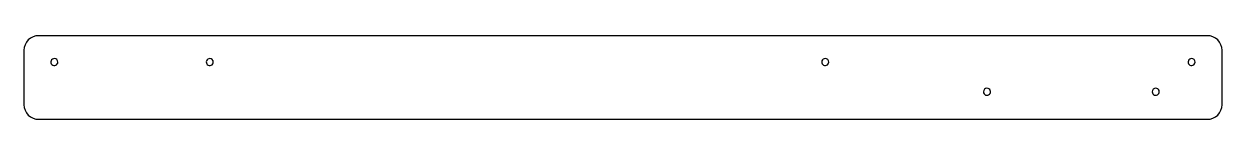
# Model space of a CAD drawing. Extents: x -12 to 312, y 286 to 309.
import ezdxf

# ---------------------------------------------------------------- set-up
doc = ezdxf.new("R2010")
doc.units = 0
doc.layers.add('Layer_1', color=7, linetype='CONTINUOUS')

msp = doc.modelspace()

# ---------------------------------------------------------------- linework, layer by layer
at = {"layer": 'Layer_1', "color": 3}
for p, q in [((308.30469, 309.232422), (-8.265625, 309.232422)), ((-12.234375, 305.263672), (-12.234375, 290.436006)), ((312.27344, 290.436006), (312.27344, 305.263672)), ((-3.999313, 303.00443), (-3.999313, 303.00443)), ((38.100216, 303.00443), (38.100216, 303.00443)), ((204.78891, 303.00443), (204.78891, 303.00443)), ((304.03662, 303.00443), (304.03662, 303.00443)), ((247.66005, 293.960243), (247.66005, 293.960243)), ((293.3751, 293.960243), (293.3751, 293.960243)), ((-8.265625, 286.467256), (308.30469, 286.467256)), ((-8.265625, 286.467256), (-8.265625, 286.467256))]:
    msp.add_line(p, q, dxfattribs=at)
for points in [[(-8.265625, 309.232422), (-9.318203, 309.232422), (-10.32767, 308.814287), (-11.071955, 308.070002)], [(311.11102, 308.070002), (310.366735, 308.814287), (309.357268, 309.232422), (308.30469, 309.232422)], [(-11.071955, 308.070002), (-11.81624, 307.325717), (-12.234375, 306.31625), (-12.234375, 305.263672)], [(312.27344, 305.263672), (312.27344, 306.31625), (311.855305, 307.325717), (311.11102, 308.070002)], [(-4.876998, 302.417979), (-5.02404, 302.062989), (-4.942762, 301.654377), (-4.671064, 301.382679)], [(-3.999313, 303.00443), (-4.383552, 303.00443), (-4.729956, 302.77297), (-4.876998, 302.417979)], [(-3.327561, 302.726181), (-3.505721, 302.904341), (-3.747357, 303.00443), (-3.999313, 303.00443)], [(-3.635764, 301.176744), (-3.280773, 301.323786), (-3.049313, 301.670191), (-3.049313, 302.05443)], [(-3.049313, 302.05443), (-3.049313, 302.306386), (-3.149402, 302.548022), (-3.327561, 302.726181)], [(37.22253, 302.417979), (37.075489, 302.062989), (37.156766, 301.654377), (37.428465, 301.382679)], [(38.100216, 303.00443), (37.715977, 303.00443), (37.369572, 302.77297), (37.22253, 302.417979)], [(38.771967, 302.726181), (38.593808, 302.904341), (38.352172, 303.00443), (38.100216, 303.00443)], [(38.463765, 301.176744), (38.818756, 301.323786), (39.050216, 301.670191), (39.050216, 302.05443)], [(39.050216, 302.05443), (39.050216, 302.306386), (38.950127, 302.548022), (38.771967, 302.726181)], [(203.911224, 302.417979), (203.764183, 302.062989), (203.84546, 301.654377), (204.117159, 301.382679)], [(204.78891, 303.00443), (204.404671, 303.00443), (204.058266, 302.77297), (203.911224, 302.417979)], [(205.460661, 302.726181), (205.282502, 302.904341), (205.040866, 303.00443), (204.78891, 303.00443)], [(205.152459, 301.176744), (205.50745, 301.323786), (205.73891, 301.670191), (205.73891, 302.05443)], [(205.73891, 302.05443), (205.73891, 302.306386), (205.638821, 302.548022), (205.460661, 302.726181)], [(303.158934, 302.417979), (303.011893, 302.062989), (303.09317, 301.654377), (303.364869, 301.382679)], [(304.03662, 303.00443), (303.652381, 303.00443), (303.305976, 302.77297), (303.158934, 302.417979)], [(304.708371, 302.726181), (304.530212, 302.904341), (304.288576, 303.00443), (304.03662, 303.00443)], [(304.400169, 301.176744), (304.75516, 301.323786), (304.98662, 301.670191), (304.98662, 302.05443)], [(304.98662, 302.05443), (304.98662, 302.306386), (304.886531, 302.548022), (304.708371, 302.726181)], [(-4.671064, 301.382679), (-4.399366, 301.11098), (-3.990754, 301.029703), (-3.635764, 301.176744)], [(37.428465, 301.382679), (37.700163, 301.11098), (38.108775, 301.029703), (38.463765, 301.176744)], [(204.117159, 301.382679), (204.388857, 301.11098), (204.797469, 301.029703), (205.152459, 301.176744)], [(303.364869, 301.382679), (303.636567, 301.11098), (304.045179, 301.029703), (304.400169, 301.176744)], [(247.938299, 294.631994), (247.760139, 294.453835), (247.66005, 294.212198), (247.66005, 293.960243)], [(247.66005, 293.960243), (247.66005, 293.576004), (247.89151, 293.229599), (248.246501, 293.082557)], [(248.61005, 294.910243), (248.358094, 294.910243), (248.116458, 294.810154), (247.938299, 294.631994)], [(248.246501, 293.082557), (248.601491, 292.935515), (249.010103, 293.016793), (249.281801, 293.288491)], [(249.487736, 294.323792), (249.340694, 294.678783), (248.994289, 294.910243), (248.61005, 294.910243)], [(249.281801, 293.288491), (249.5535, 293.560189), (249.634777, 293.968801), (249.487736, 294.323792)], [(293.653349, 294.631994), (293.475189, 294.453835), (293.3751, 294.212198), (293.3751, 293.960243)], [(293.3751, 293.960243), (293.3751, 293.576004), (293.60656, 293.229599), (293.961551, 293.082557)], [(294.3251, 294.910243), (294.073144, 294.910243), (293.831508, 294.810154), (293.653349, 294.631994)], [(293.961551, 293.082557), (294.316541, 292.935515), (294.725153, 293.016793), (294.996851, 293.288491)], [(295.202786, 294.323792), (295.055744, 294.678783), (294.709339, 294.910243), (294.3251, 294.910243)], [(294.996851, 293.288491), (295.26855, 293.560189), (295.349827, 293.968801), (295.202786, 294.323792)], [(-12.234375, 290.436006), (-12.234375, 289.383428), (-11.81624, 288.373961), (-11.071955, 287.629676)], [(311.11102, 287.629676), (311.855305, 288.373961), (312.27344, 289.383428), (312.27344, 290.436006)], [(-11.071955, 287.629676), (-10.32767, 286.885391), (-9.318203, 286.467256), (-8.265625, 286.467256)], [(308.30469, 286.467256), (309.357268, 286.467256), (310.366735, 286.885391), (311.11102, 287.629676)]]:
    msp.add_open_spline(points, degree=3, dxfattribs=at)

doc.saveas('drawing.dxf')
